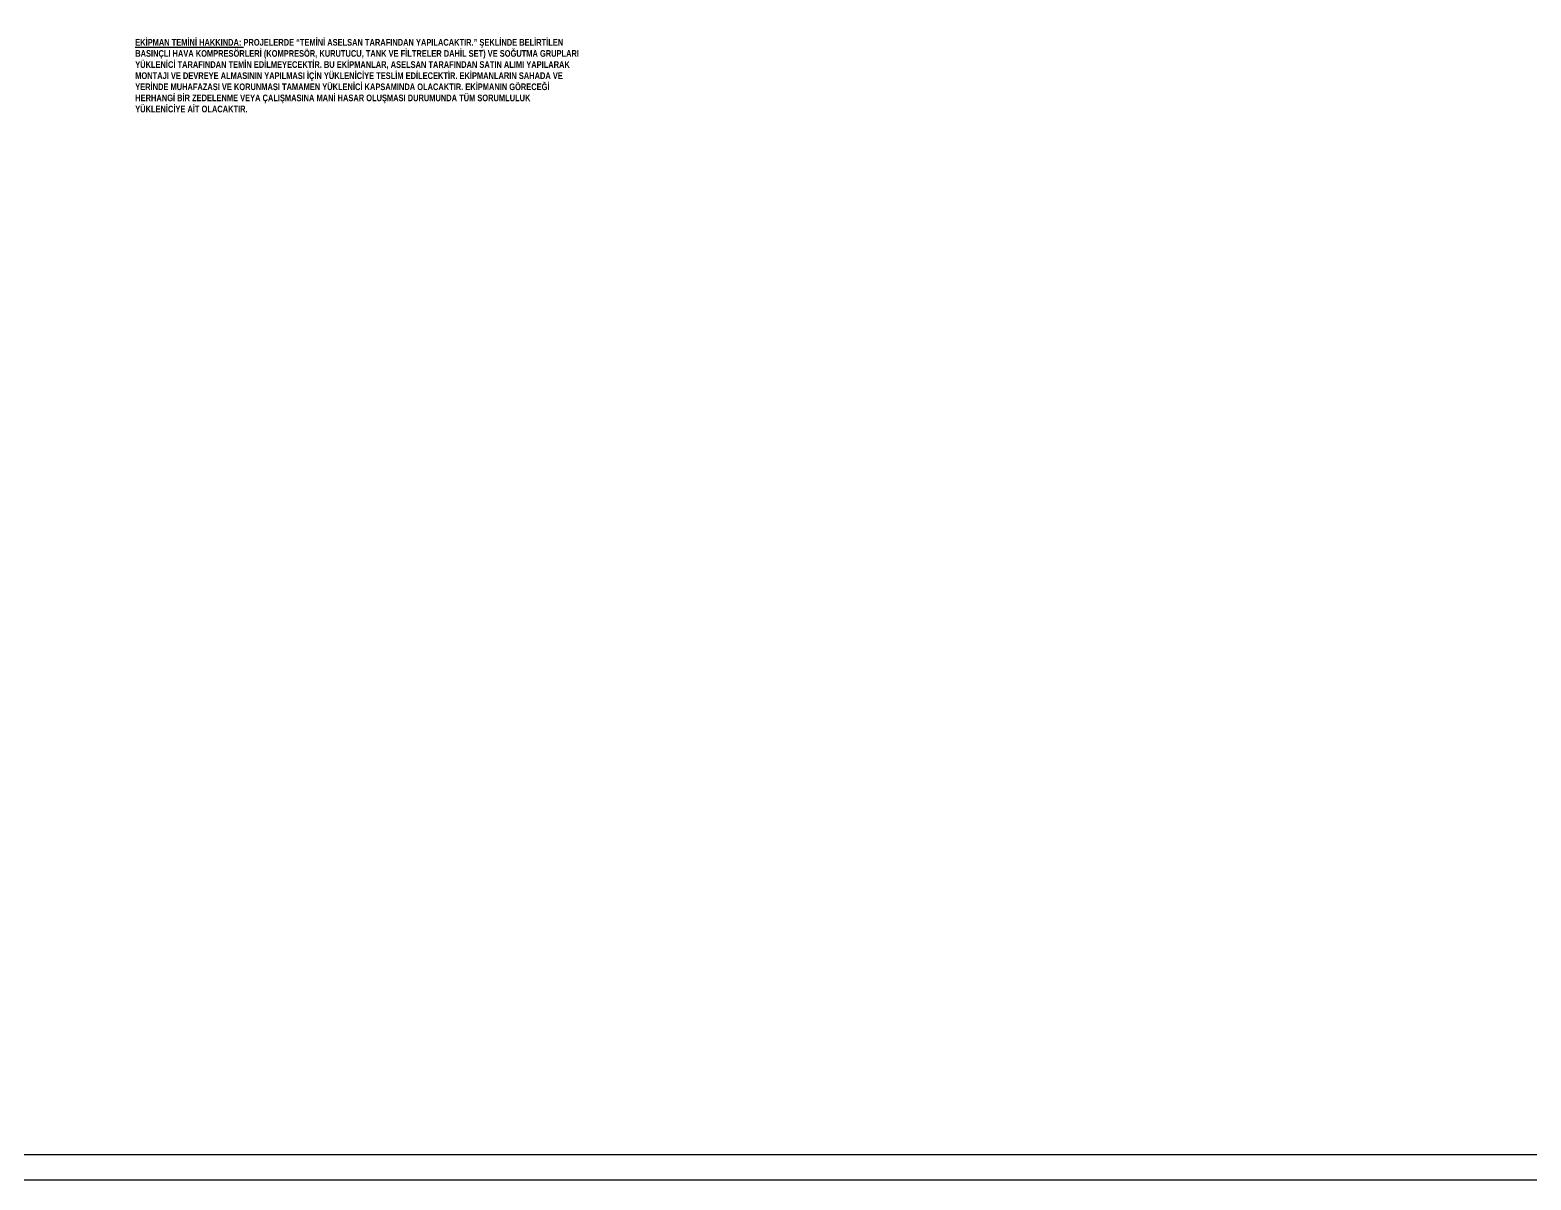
# Model space of a CAD drawing. Header units: centimetres. Extents: x 392964 to 515689, y 49661 to 58661.
# Drawn here: x 420506 to 426414, y 49661 to 54189 of the extents above; entities that cross this region are included whole.
import ezdxf

# ---------------------------------------------------------------- set-up
doc = ezdxf.new("R2010")
doc.units = ezdxf.units.CM
doc.layers.add('0-KRCN-Z-ANTET', color=71, linetype='Continuous', lineweight=30)
doc.layers.add('LBT-RADYATÖR ÇAP', color=31, linetype='Continuous', lineweight=30)
doc.styles.add('C 100', font='romans.shx', dxfattribs={"width": 0.7, "height": 17.5})

msp = doc.modelspace()

# ---------------------------------------------------------------- linework, layer by layer
at = {"layer": '0-KRCN-Z-ANTET'}
for points in [[(392964.1, 49661.3), (515688.8, 49661.3), (515688.8, 58661.3), (392964.1, 58661.3)], [(405564.1, 49761.3), (437064.1, 49761.3), (437064.1, 58561.3), (405564.1, 58561.3)]]:
    msp.add_lwpolyline(points, close=True, dxfattribs=at)

# ---------------------------------------------------------------- texts
at = {"layer": 'LBT-RADYATÖR ÇAP', "insert": (420920.4, 54154), "char_height": 31.5, "attachment_point": 1, "style": 'C 100'}
msp.add_mtext_dynamic_manual_height_columns('{\\fArial|b1|i0|c162|p34;\\H0.83333x;\\L\\C1;EKİPMAN TEMİNİ HAKKINDA: \\l\\C0;PROJELERDE “TEMİNİ ASELSAN TARAFINDAN YAPILACAKTIR.” ŞEKLİNDE BELİRTİLEN BASINÇLI HAVA KOMPRESÖRLERİ (KOMPRESÖR, KURUTUCU, TANK VE FİLTRELER DAHİL SET) VE SOĞUTMA GRUPLARI YÜKLENİCİ TARAFINDAN TEMİN EDİLMEYECEKTİR. BU EKİPMANLAR, ASELSAN TARAFINDAN SATIN ALIMI YAPILARAK MONTAJI VE DEVREYE ALMASININ YAPILMASI İÇİN YÜKLENİCİYE TESLİM EDİLECEKTİR. EKİPMANLARIN SAHADA VE YERİNDE MUHAFAZASI VE KORUNMASI TAMAMEN YÜKLENİCİ KAPSAMINDA OLACAKTIR. EKİPMANIN GÖRECEĞİ HERHANGİ BİR ZEDELENME VEYA ÇALIŞMASINA MANİ HASAR OLUŞMASI DURUMUNDA TÜM SORUMLULUK YÜKLENİCİYE AİT OLACAKTIR.}', width=1529.931, gutter_width=3937.5, heights=[0], dxfattribs=at)

doc.saveas('drawing.dxf')
